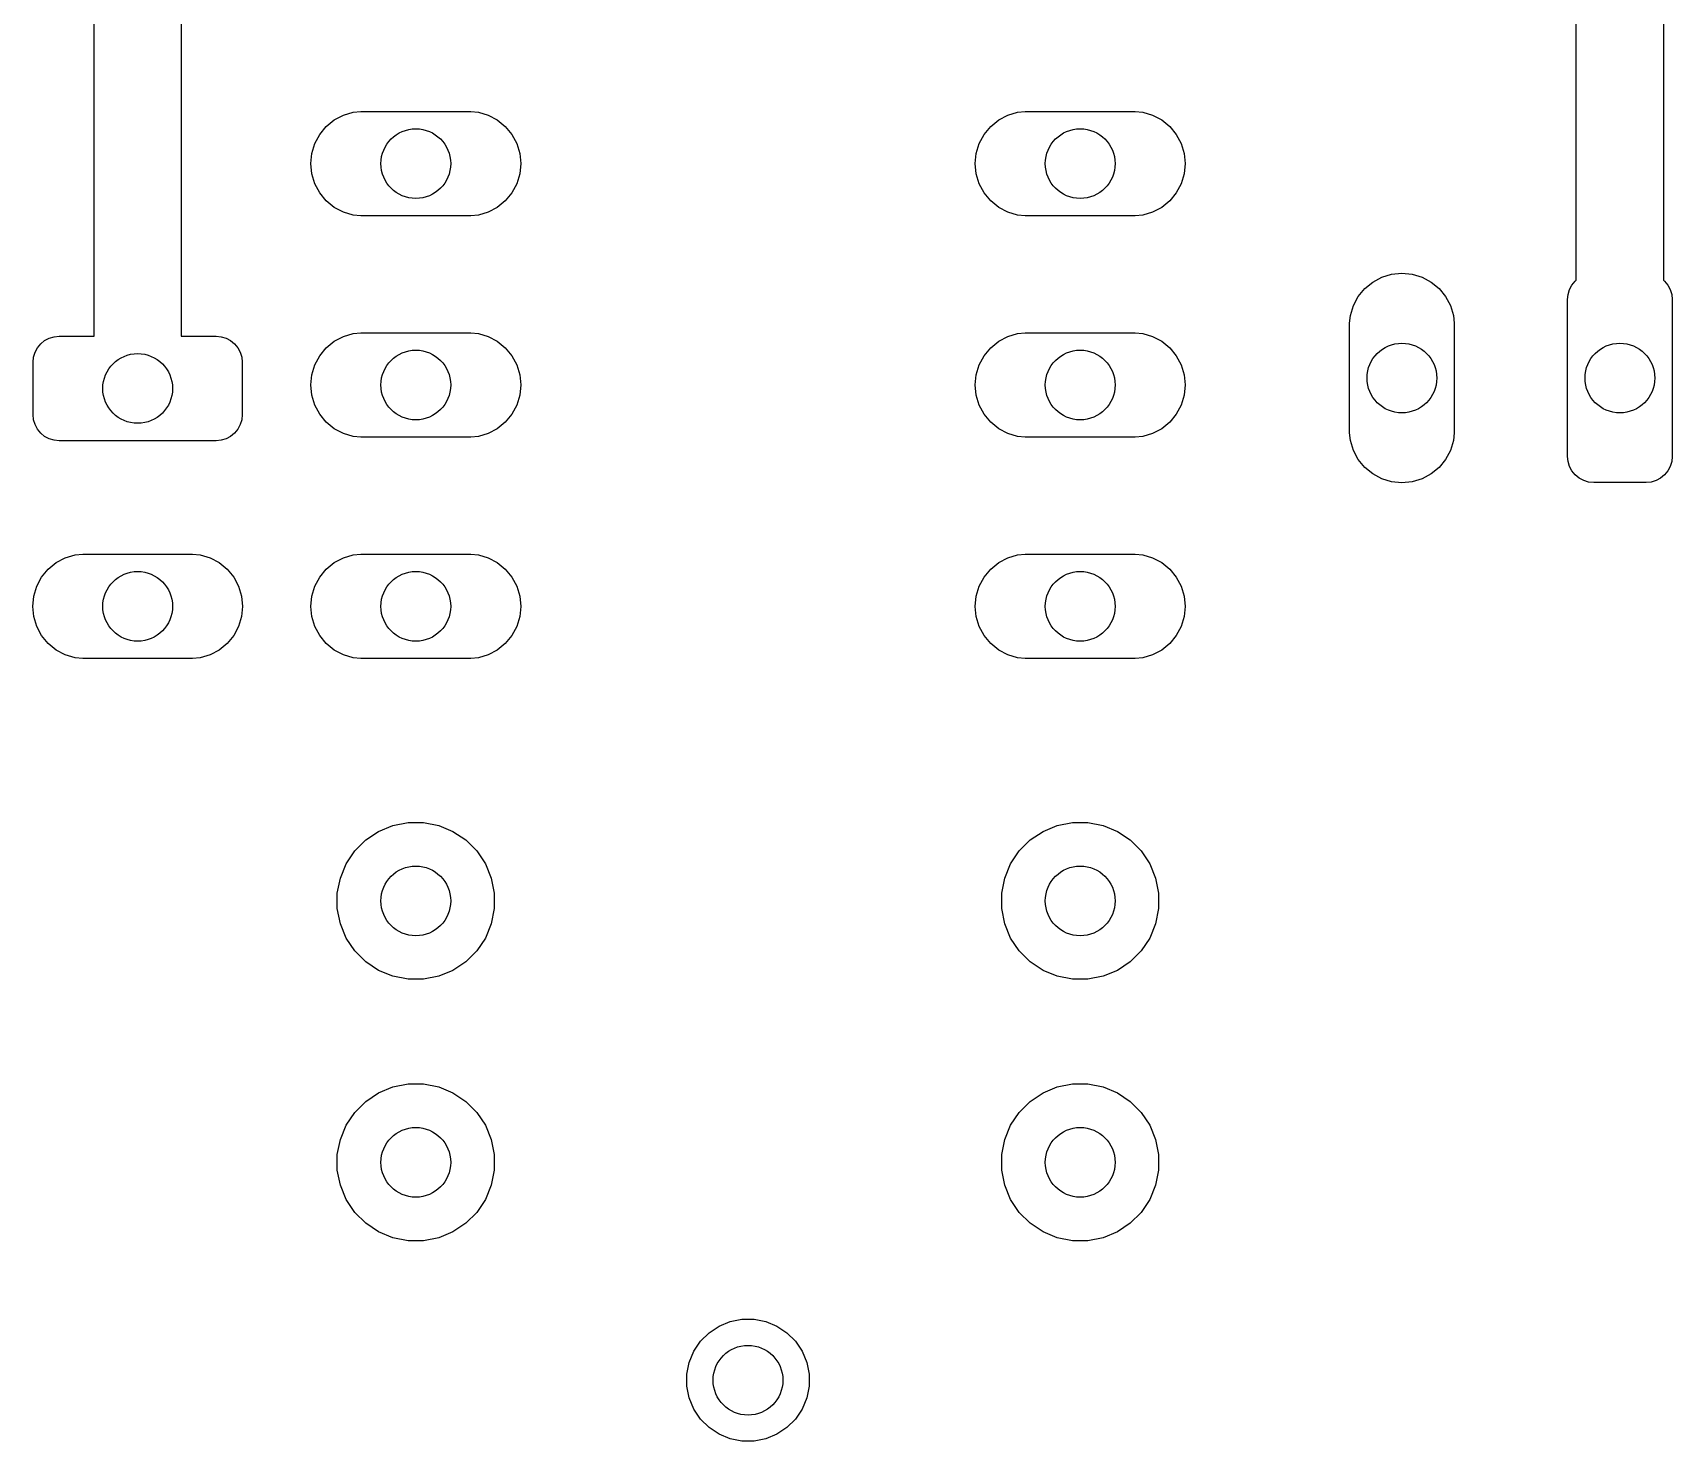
# Model space of a CAD drawing. Extents: x 5.02 to 6.67, y -5.6 to -2.91.
# Drawn here: x 5.524 to 6.264, y -5.598 to -4.962 of the extents above; entities that cross this region are included whole.
import ezdxf

# ---------------------------------------------------------------- set-up
doc = ezdxf.new("R2010")
doc.units = 0
doc.header["$MEASUREMENT"] = 0
doc.layers.add('BLACK', color=7, linetype='CONTINUOUS')

msp = doc.modelspace()

# ---------------------------------------------------------------- linework, layer by layer
at = {"layer": 'BLACK', "linetype": 'CONTINUOUS'}
for p, q in [((5.55118, -5.09921), (5.55118, -4.8622)), ((5.59055, -4.8622), (5.59055, -5.09921)), ((6.22047, -5.07393), (6.22047, -4.94094)), ((6.25984, -4.94094), (6.25984, -5.07393)), ((5.65605, -5.00448), (5.65965, -5.00152)), ((5.65965, -5.00152), (5.66375, -4.99933)), ((5.66375, -4.99933), (5.6682, -4.99798)), ((5.6682, -4.99798), (5.67167, -4.99764)), ((5.67167, -4.99764), (5.72124, -4.99764)), ((5.72124, -4.99764), (5.72471, -4.99798)), ((5.72471, -4.99798), (5.72916, -4.99933)), ((5.72916, -4.99933), (5.73327, -5.00152)), ((5.73327, -5.00152), (5.73686, -5.00448)), ((5.95605, -5.00448), (5.95965, -5.00152)), ((5.95965, -5.00152), (5.96375, -4.99933)), ((5.96375, -4.99933), (5.9682, -4.99798)), ((5.9682, -4.99798), (5.97167, -4.99764)), ((5.97167, -4.99764), (6.02124, -4.99764)), ((6.02124, -4.99764), (6.02471, -4.99798)), ((6.02471, -4.99798), (6.02916, -4.99933)), ((6.02916, -4.99933), (6.03327, -5.00152)), ((6.03327, -5.00152), (6.03686, -5.00448)), ((5.65091, -5.01218), (5.6531, -5.00807)), ((5.6531, -5.00807), (5.65605, -5.00448)), ((5.73686, -5.00448), (5.73981, -5.00807)), ((5.73981, -5.00807), (5.74201, -5.01218)), ((5.95091, -5.01218), (5.9531, -5.00807)), ((5.9531, -5.00807), (5.95605, -5.00448)), ((6.03686, -5.00448), (6.03981, -5.00807)), ((6.03981, -5.00807), (6.04201, -5.01218)), ((5.6491, -5.02126), (5.64955, -5.01663)), ((5.64955, -5.01663), (5.65091, -5.01218)), ((5.74201, -5.01218), (5.74336, -5.01663)), ((5.74336, -5.01663), (5.74382, -5.02126)), ((5.9491, -5.02126), (5.94955, -5.01663)), ((5.94955, -5.01663), (5.95091, -5.01218)), ((6.04201, -5.01218), (6.04336, -5.01663)), ((6.04336, -5.01663), (6.04382, -5.02126)), ((5.64955, -5.02589), (5.6491, -5.02126)), ((5.65091, -5.03034), (5.64955, -5.02589)), ((5.74336, -5.02589), (5.74201, -5.03034)), ((5.74382, -5.02126), (5.74336, -5.02589)), ((5.94955, -5.02589), (5.9491, -5.02126)), ((5.95091, -5.03034), (5.94955, -5.02589)), ((6.04336, -5.02589), (6.04201, -5.03034)), ((6.04382, -5.02126), (6.04336, -5.02589)), ((5.6531, -5.03445), (5.65091, -5.03034)), ((5.74201, -5.03034), (5.73981, -5.03445)), ((5.9531, -5.03445), (5.95091, -5.03034)), ((6.04201, -5.03034), (6.03981, -5.03445)), ((5.65605, -5.03804), (5.6531, -5.03445)), ((5.65965, -5.041), (5.65605, -5.03804)), ((5.66375, -5.04319), (5.65965, -5.041)), ((5.73327, -5.041), (5.72916, -5.04319)), ((5.73686, -5.03804), (5.73327, -5.041)), ((5.73981, -5.03445), (5.73686, -5.03804)), ((5.95605, -5.03804), (5.9531, -5.03445)), ((5.95965, -5.041), (5.95605, -5.03804)), ((5.96375, -5.04319), (5.95965, -5.041)), ((6.03327, -5.041), (6.02916, -5.04319)), ((6.03686, -5.03804), (6.03327, -5.041)), ((6.03981, -5.03445), (6.03686, -5.03804)), ((5.6682, -5.04454), (5.66375, -5.04319)), ((5.67167, -5.04488), (5.6682, -5.04454)), ((5.72124, -5.04488), (5.67167, -5.04488)), ((5.72471, -5.04454), (5.72124, -5.04488)), ((5.72916, -5.04319), (5.72471, -5.04454)), ((5.9682, -5.04454), (5.96375, -5.04319)), ((5.97167, -5.04488), (5.9682, -5.04454)), ((6.02124, -5.04488), (5.97167, -5.04488)), ((6.02471, -5.04454), (6.02124, -5.04488)), ((6.02916, -5.04319), (6.02471, -5.04454)), ((6.1371, -5.07121), (6.14173, -5.07075)), ((6.14173, -5.07075), (6.14636, -5.07121)), ((6.122, -5.0813), (6.12495, -5.0777)), ((6.12495, -5.0777), (6.12855, -5.07475)), ((6.12855, -5.07475), (6.13265, -5.07256)), ((6.13265, -5.07256), (6.1371, -5.07121)), ((6.14636, -5.07121), (6.15082, -5.07256)), ((6.15082, -5.07256), (6.15492, -5.07475)), ((6.15492, -5.07475), (6.15852, -5.0777)), ((6.15852, -5.0777), (6.16147, -5.0813)), ((6.21676, -5.08037), (6.21743, -5.07816)), ((6.21743, -5.07816), (6.21853, -5.07612)), ((6.21853, -5.07612), (6.21999, -5.07433)), ((6.21999, -5.07433), (6.22047, -5.07393)), ((6.25984, -5.07393), (6.26032, -5.07433)), ((6.26032, -5.07433), (6.26179, -5.07612)), ((6.26179, -5.07612), (6.26288, -5.07816)), ((6.26288, -5.07816), (6.26355, -5.08037)), ((6.11845, -5.08986), (6.1198, -5.0854)), ((6.1198, -5.0854), (6.122, -5.0813)), ((6.16147, -5.0813), (6.16366, -5.0854)), ((6.16366, -5.0854), (6.16501, -5.08986)), ((6.21654, -5.08268), (6.21676, -5.08037)), ((6.21654, -5.15354), (6.21654, -5.08268)), ((6.26355, -5.08037), (6.26378, -5.08268)), ((6.26378, -5.08268), (6.26378, -5.15354)), ((6.11811, -5.09333), (6.11845, -5.08986)), ((6.16501, -5.08986), (6.16535, -5.09333)), ((5.52887, -5.1012), (5.53091, -5.10011)), ((5.53091, -5.10011), (5.53313, -5.09944)), ((5.53313, -5.09944), (5.53543, -5.09921)), ((5.53543, -5.09921), (5.55118, -5.09921)), ((5.59055, -5.09921), (5.6063, -5.09921)), ((5.6063, -5.09921), (5.6086, -5.09944)), ((5.6086, -5.09944), (5.61082, -5.10011)), ((5.61082, -5.10011), (5.61286, -5.1012)), ((5.65965, -5.10152), (5.66375, -5.09933)), ((5.66375, -5.09933), (5.6682, -5.09798)), ((5.6682, -5.09798), (5.67167, -5.09764)), ((5.67167, -5.09764), (5.72124, -5.09764)), ((5.72124, -5.09764), (5.72471, -5.09798)), ((5.72471, -5.09798), (5.72916, -5.09933)), ((5.72916, -5.09933), (5.73327, -5.10152)), ((5.95965, -5.10152), (5.96375, -5.09933)), ((5.96375, -5.09933), (5.9682, -5.09798)), ((5.9682, -5.09798), (5.97167, -5.09764)), ((5.97167, -5.09764), (6.02124, -5.09764)), ((6.02124, -5.09764), (6.02471, -5.09798)), ((6.02471, -5.09798), (6.02916, -5.09933)), ((6.02916, -5.09933), (6.03327, -5.10152)), ((6.11811, -5.14289), (6.11811, -5.09333)), ((6.16535, -5.09333), (6.16535, -5.14289)), ((5.52385, -5.10872), (5.52452, -5.1065)), ((5.52452, -5.1065), (5.52561, -5.10446)), ((5.52561, -5.10446), (5.52708, -5.10267)), ((5.52708, -5.10267), (5.52887, -5.1012)), ((5.61286, -5.1012), (5.61465, -5.10267)), ((5.61465, -5.10267), (5.61612, -5.10446)), ((5.61612, -5.10446), (5.61721, -5.1065)), ((5.61721, -5.1065), (5.61788, -5.10872)), ((5.6531, -5.10807), (5.65605, -5.10448)), ((5.65605, -5.10448), (5.65965, -5.10152)), ((5.73327, -5.10152), (5.73686, -5.10448)), ((5.73686, -5.10448), (5.73981, -5.10807)), ((5.9531, -5.10807), (5.95605, -5.10448)), ((5.95605, -5.10448), (5.95965, -5.10152)), ((6.03327, -5.10152), (6.03686, -5.10448)), ((6.03686, -5.10448), (6.03981, -5.10807)), ((5.52362, -5.11102), (5.52385, -5.10872)), ((5.52362, -5.13465), (5.52362, -5.11102)), ((5.61788, -5.10872), (5.61811, -5.11102)), ((5.61811, -5.11102), (5.61811, -5.13465)), ((5.64955, -5.11663), (5.65091, -5.11218)), ((5.65091, -5.11218), (5.6531, -5.10807)), ((5.73981, -5.10807), (5.74201, -5.11218)), ((5.74201, -5.11218), (5.74336, -5.11663)), ((5.94955, -5.11663), (5.95091, -5.11218)), ((5.95091, -5.11218), (5.9531, -5.10807)), ((6.03981, -5.10807), (6.04201, -5.11218)), ((6.04201, -5.11218), (6.04336, -5.11663)), ((5.6491, -5.12126), (5.64955, -5.11663)), ((5.64955, -5.12589), (5.6491, -5.12126)), ((5.74336, -5.11663), (5.74382, -5.12126)), ((5.74382, -5.12126), (5.74336, -5.12589)), ((5.9491, -5.12126), (5.94955, -5.11663)), ((5.94955, -5.12589), (5.9491, -5.12126)), ((6.04336, -5.11663), (6.04382, -5.12126)), ((6.04382, -5.12126), (6.04336, -5.12589)), ((5.65091, -5.13034), (5.64955, -5.12589)), ((5.74336, -5.12589), (5.74201, -5.13034)), ((5.95091, -5.13034), (5.94955, -5.12589)), ((6.04336, -5.12589), (6.04201, -5.13034)), ((5.52385, -5.13695), (5.52362, -5.13465)), ((5.52452, -5.13917), (5.52385, -5.13695)), ((5.61788, -5.13695), (5.61721, -5.13917)), ((5.61811, -5.13465), (5.61788, -5.13695)), ((5.6531, -5.13445), (5.65091, -5.13034)), ((5.65605, -5.13804), (5.6531, -5.13445)), ((5.73981, -5.13445), (5.73686, -5.13804)), ((5.74201, -5.13034), (5.73981, -5.13445)), ((5.9531, -5.13445), (5.95091, -5.13034)), ((5.95605, -5.13804), (5.9531, -5.13445)), ((6.03981, -5.13445), (6.03686, -5.13804)), ((6.04201, -5.13034), (6.03981, -5.13445)), ((5.52561, -5.14121), (5.52452, -5.13917)), ((5.52708, -5.143), (5.52561, -5.14121)), ((5.52887, -5.14447), (5.52708, -5.143)), ((5.53091, -5.14556), (5.52887, -5.14447)), ((5.61286, -5.14447), (5.61082, -5.14556)), ((5.61465, -5.143), (5.61286, -5.14447)), ((5.61612, -5.14121), (5.61465, -5.143)), ((5.61721, -5.13917), (5.61612, -5.14121)), ((5.65965, -5.141), (5.65605, -5.13804)), ((5.66375, -5.14319), (5.65965, -5.141)), ((5.6682, -5.14454), (5.66375, -5.14319)), ((5.67167, -5.14488), (5.6682, -5.14454)), ((5.72471, -5.14454), (5.72124, -5.14488)), ((5.72916, -5.14319), (5.72471, -5.14454)), ((5.73327, -5.141), (5.72916, -5.14319)), ((5.73686, -5.13804), (5.73327, -5.141)), ((5.95965, -5.141), (5.95605, -5.13804)), ((5.96375, -5.14319), (5.95965, -5.141)), ((5.9682, -5.14454), (5.96375, -5.14319)), ((5.97167, -5.14488), (5.9682, -5.14454)), ((6.02471, -5.14454), (6.02124, -5.14488)), ((6.02916, -5.14319), (6.02471, -5.14454)), ((6.03327, -5.141), (6.02916, -5.14319)), ((6.03686, -5.13804), (6.03327, -5.141)), ((6.11845, -5.14636), (6.11811, -5.14289)), ((6.16535, -5.14289), (6.16501, -5.14636)), ((5.53313, -5.14623), (5.53091, -5.14556)), ((5.53543, -5.14646), (5.53313, -5.14623)), ((5.6063, -5.14646), (5.53543, -5.14646)), ((5.6086, -5.14623), (5.6063, -5.14646)), ((5.61082, -5.14556), (5.6086, -5.14623)), ((5.72124, -5.14488), (5.67167, -5.14488)), ((6.02124, -5.14488), (5.97167, -5.14488)), ((6.1198, -5.15082), (6.11845, -5.14636)), ((6.122, -5.15492), (6.1198, -5.15082)), ((6.16366, -5.15082), (6.16147, -5.15492)), ((6.16501, -5.14636), (6.16366, -5.15082)), ((6.12495, -5.15852), (6.122, -5.15492)), ((6.12855, -5.16147), (6.12495, -5.15852)), ((6.15852, -5.15852), (6.15492, -5.16147)), ((6.16147, -5.15492), (6.15852, -5.15852)), ((6.21676, -5.15585), (6.21654, -5.15354)), ((6.21743, -5.15806), (6.21676, -5.15585)), ((6.21853, -5.16011), (6.21743, -5.15806)), ((6.26288, -5.15806), (6.26179, -5.16011)), ((6.26355, -5.15585), (6.26288, -5.15806)), ((6.26378, -5.15354), (6.26355, -5.15585)), ((6.13265, -5.16366), (6.12855, -5.16147)), ((6.1371, -5.16501), (6.13265, -5.16366)), ((6.14173, -5.16547), (6.1371, -5.16501)), ((6.14636, -5.16501), (6.14173, -5.16547)), ((6.15082, -5.16366), (6.14636, -5.16501)), ((6.15492, -5.16147), (6.15082, -5.16366)), ((6.21999, -5.16189), (6.21853, -5.16011)), ((6.22178, -5.16336), (6.21999, -5.16189)), ((6.22383, -5.16446), (6.22178, -5.16336)), ((6.22604, -5.16513), (6.22383, -5.16446)), ((6.22835, -5.16535), (6.22604, -5.16513)), ((6.25197, -5.16535), (6.22835, -5.16535)), ((6.25427, -5.16513), (6.25197, -5.16535)), ((6.25649, -5.16446), (6.25427, -5.16513)), ((6.25853, -5.16336), (6.25649, -5.16446)), ((6.26032, -5.16189), (6.25853, -5.16336)), ((6.26179, -5.16011), (6.26032, -5.16189)), ((5.53046, -5.20448), (5.53406, -5.20152)), ((5.53406, -5.20152), (5.53816, -5.19933)), ((5.53816, -5.19933), (5.54261, -5.19798)), ((5.54261, -5.19798), (5.54608, -5.19764)), ((5.54608, -5.19764), (5.59565, -5.19764)), ((5.59565, -5.19764), (5.59912, -5.19798)), ((5.59912, -5.19798), (5.60357, -5.19933)), ((5.60357, -5.19933), (5.60768, -5.20152)), ((5.60768, -5.20152), (5.61127, -5.20448)), ((5.65605, -5.20448), (5.65965, -5.20152)), ((5.65965, -5.20152), (5.66375, -5.19933)), ((5.66375, -5.19933), (5.6682, -5.19798)), ((5.6682, -5.19798), (5.67167, -5.19764)), ((5.67167, -5.19764), (5.72124, -5.19764)), ((5.72124, -5.19764), (5.72471, -5.19798)), ((5.72471, -5.19798), (5.72916, -5.19933)), ((5.72916, -5.19933), (5.73327, -5.20152)), ((5.73327, -5.20152), (5.73686, -5.20448)), ((5.95605, -5.20448), (5.95965, -5.20152)), ((5.95965, -5.20152), (5.96375, -5.19933)), ((5.96375, -5.19933), (5.9682, -5.19798)), ((5.9682, -5.19798), (5.97167, -5.19764)), ((5.97167, -5.19764), (6.02124, -5.19764)), ((6.02124, -5.19764), (6.02471, -5.19798)), ((6.02471, -5.19798), (6.02916, -5.19933)), ((6.02916, -5.19933), (6.03327, -5.20152)), ((6.03327, -5.20152), (6.03686, -5.20448)), ((5.52531, -5.21218), (5.52751, -5.20807)), ((5.52751, -5.20807), (5.53046, -5.20448)), ((5.61127, -5.20448), (5.61422, -5.20807)), ((5.61422, -5.20807), (5.61642, -5.21218)), ((5.65091, -5.21218), (5.6531, -5.20807)), ((5.6531, -5.20807), (5.65605, -5.20448)), ((5.73686, -5.20448), (5.73981, -5.20807)), ((5.73981, -5.20807), (5.74201, -5.21218)), ((5.95091, -5.21218), (5.9531, -5.20807)), ((5.9531, -5.20807), (5.95605, -5.20448)), ((6.03686, -5.20448), (6.03981, -5.20807)), ((6.03981, -5.20807), (6.04201, -5.21218)), ((5.52351, -5.22126), (5.52396, -5.21663)), ((5.52396, -5.21663), (5.52531, -5.21218)), ((5.61642, -5.21218), (5.61777, -5.21663)), ((5.61777, -5.21663), (5.61822, -5.22126)), ((5.6491, -5.22126), (5.64955, -5.21663)), ((5.64955, -5.21663), (5.65091, -5.21218)), ((5.74201, -5.21218), (5.74336, -5.21663)), ((5.74336, -5.21663), (5.74382, -5.22126)), ((5.9491, -5.22126), (5.94955, -5.21663)), ((5.94955, -5.21663), (5.95091, -5.21218)), ((6.04201, -5.21218), (6.04336, -5.21663)), ((6.04336, -5.21663), (6.04382, -5.22126)), ((5.52396, -5.22589), (5.52351, -5.22126)), ((5.52531, -5.23034), (5.52396, -5.22589)), ((5.61777, -5.22589), (5.61642, -5.23034)), ((5.61822, -5.22126), (5.61777, -5.22589)), ((5.64955, -5.22589), (5.6491, -5.22126)), ((5.65091, -5.23034), (5.64955, -5.22589)), ((5.74336, -5.22589), (5.74201, -5.23034)), ((5.74382, -5.22126), (5.74336, -5.22589)), ((5.94955, -5.22589), (5.9491, -5.22126)), ((5.95091, -5.23034), (5.94955, -5.22589)), ((6.04336, -5.22589), (6.04201, -5.23034)), ((6.04382, -5.22126), (6.04336, -5.22589)), ((5.52751, -5.23445), (5.52531, -5.23034)), ((5.61642, -5.23034), (5.61422, -5.23445)), ((5.6531, -5.23445), (5.65091, -5.23034)), ((5.74201, -5.23034), (5.73981, -5.23445)), ((5.9531, -5.23445), (5.95091, -5.23034)), ((6.04201, -5.23034), (6.03981, -5.23445)), ((5.53046, -5.23804), (5.52751, -5.23445)), ((5.53406, -5.241), (5.53046, -5.23804)), ((5.53816, -5.24319), (5.53406, -5.241)), ((5.60768, -5.241), (5.60357, -5.24319)), ((5.61127, -5.23804), (5.60768, -5.241)), ((5.61422, -5.23445), (5.61127, -5.23804)), ((5.65605, -5.23804), (5.6531, -5.23445)), ((5.65965, -5.241), (5.65605, -5.23804)), ((5.66375, -5.24319), (5.65965, -5.241)), ((5.73327, -5.241), (5.72916, -5.24319)), ((5.73686, -5.23804), (5.73327, -5.241)), ((5.73981, -5.23445), (5.73686, -5.23804)), ((5.95605, -5.23804), (5.9531, -5.23445)), ((5.95965, -5.241), (5.95605, -5.23804)), ((5.96375, -5.24319), (5.95965, -5.241)), ((6.03327, -5.241), (6.02916, -5.24319)), ((6.03686, -5.23804), (6.03327, -5.241)), ((6.03981, -5.23445), (6.03686, -5.23804)), ((5.54261, -5.24454), (5.53816, -5.24319)), ((5.54608, -5.24488), (5.54261, -5.24454)), ((5.59565, -5.24488), (5.54608, -5.24488)), ((5.59912, -5.24454), (5.59565, -5.24488)), ((5.60357, -5.24319), (5.59912, -5.24454)), ((5.6682, -5.24454), (5.66375, -5.24319)), ((5.67167, -5.24488), (5.6682, -5.24454)), ((5.72124, -5.24488), (5.67167, -5.24488)), ((5.72471, -5.24454), (5.72124, -5.24488)), ((5.72916, -5.24319), (5.72471, -5.24454)), ((5.9682, -5.24454), (5.96375, -5.24319)), ((5.97167, -5.24488), (5.9682, -5.24454)), ((6.02124, -5.24488), (5.97167, -5.24488)), ((6.02471, -5.24454), (6.02124, -5.24488)), ((6.02916, -5.24319), (6.02471, -5.24454)), ((5.67967, -5.32293), (5.68612, -5.32026)), ((5.68612, -5.32026), (5.69297, -5.3189)), ((5.69297, -5.3189), (5.69995, -5.3189)), ((5.69995, -5.3189), (5.70679, -5.32026)), ((5.70679, -5.32026), (5.71324, -5.32293)), ((5.97967, -5.32293), (5.98612, -5.32026)), ((5.98612, -5.32026), (5.99297, -5.3189)), ((5.99297, -5.3189), (5.99995, -5.3189)), ((5.99995, -5.3189), (6.00679, -5.32026)), ((6.00679, -5.32026), (6.01324, -5.32293)), ((5.66893, -5.33174), (5.67387, -5.32681)), ((5.67387, -5.32681), (5.67967, -5.32293)), ((5.71324, -5.32293), (5.71904, -5.32681)), ((5.71904, -5.32681), (5.72398, -5.33174)), ((5.96893, -5.33174), (5.97387, -5.32681)), ((5.97387, -5.32681), (5.97967, -5.32293)), ((6.01324, -5.32293), (6.01904, -5.32681)), ((6.01904, -5.32681), (6.02398, -5.33174)), ((5.66506, -5.33755), (5.66893, -5.33174)), ((5.72398, -5.33174), (5.72786, -5.33755)), ((5.96506, -5.33755), (5.96893, -5.33174)), ((6.02398, -5.33174), (6.02786, -5.33755)), ((5.66102, -5.35084), (5.66239, -5.344)), ((5.66239, -5.344), (5.66506, -5.33755)), ((5.72786, -5.33755), (5.73053, -5.344)), ((5.73053, -5.344), (5.73189, -5.35084)), ((5.96102, -5.35084), (5.96239, -5.344)), ((5.96239, -5.344), (5.96506, -5.33755)), ((6.02786, -5.33755), (6.03053, -5.344)), ((6.03053, -5.344), (6.03189, -5.35084)), ((5.66102, -5.35782), (5.66102, -5.35084)), ((5.73189, -5.35084), (5.73189, -5.35782)), ((5.96102, -5.35782), (5.96102, -5.35084)), ((6.03189, -5.35084), (6.03189, -5.35782)), ((5.66239, -5.36467), (5.66102, -5.35782)), ((5.73189, -5.35782), (5.73053, -5.36467)), ((5.96239, -5.36467), (5.96102, -5.35782)), ((6.03189, -5.35782), (6.03053, -5.36467)), ((5.66506, -5.37111), (5.66239, -5.36467)), ((5.73053, -5.36467), (5.72786, -5.37111)), ((5.96506, -5.37111), (5.96239, -5.36467)), ((6.03053, -5.36467), (6.02786, -5.37111)), ((5.66893, -5.37692), (5.66506, -5.37111)), ((5.72786, -5.37111), (5.72398, -5.37692)), ((5.96893, -5.37692), (5.96506, -5.37111)), ((6.02786, -5.37111), (6.02398, -5.37692)), ((5.67387, -5.38185), (5.66893, -5.37692)), ((5.72398, -5.37692), (5.71904, -5.38185)), ((5.97387, -5.38185), (5.96893, -5.37692)), ((6.02398, -5.37692), (6.01904, -5.38185)), ((5.67967, -5.38573), (5.67387, -5.38185)), ((5.68612, -5.3884), (5.67967, -5.38573)), ((5.69297, -5.38976), (5.68612, -5.3884)), ((5.70679, -5.3884), (5.69995, -5.38976)), ((5.71324, -5.38573), (5.70679, -5.3884)), ((5.71904, -5.38185), (5.71324, -5.38573)), ((5.97967, -5.38573), (5.97387, -5.38185)), ((5.98612, -5.3884), (5.97967, -5.38573)), ((5.99297, -5.38976), (5.98612, -5.3884)), ((6.00679, -5.3884), (5.99995, -5.38976)), ((6.01324, -5.38573), (6.00679, -5.3884)), ((6.01904, -5.38185), (6.01324, -5.38573)), ((5.69995, -5.38976), (5.69297, -5.38976)), ((5.99995, -5.38976), (5.99297, -5.38976)), ((5.67967, -5.44104), (5.68612, -5.43837)), ((5.68612, -5.43837), (5.69297, -5.43701)), ((5.69297, -5.43701), (5.69995, -5.43701)), ((5.69995, -5.43701), (5.70679, -5.43837)), ((5.70679, -5.43837), (5.71324, -5.44104)), ((5.97967, -5.44104), (5.98612, -5.43837)), ((5.98612, -5.43837), (5.99297, -5.43701)), ((5.99297, -5.43701), (5.99995, -5.43701)), ((5.99995, -5.43701), (6.00679, -5.43837)), ((6.00679, -5.43837), (6.01324, -5.44104)), ((5.66893, -5.44985), (5.67387, -5.44492)), ((5.67387, -5.44492), (5.67967, -5.44104)), ((5.71324, -5.44104), (5.71904, -5.44492)), ((5.71904, -5.44492), (5.72398, -5.44985)), ((5.96893, -5.44985), (5.97387, -5.44492)), ((5.97387, -5.44492), (5.97967, -5.44104)), ((6.01324, -5.44104), (6.01904, -5.44492)), ((6.01904, -5.44492), (6.02398, -5.44985)), ((5.66239, -5.46211), (5.66506, -5.45566)), ((5.66506, -5.45566), (5.66893, -5.44985)), ((5.72398, -5.44985), (5.72786, -5.45566)), ((5.72786, -5.45566), (5.73053, -5.46211)), ((5.96239, -5.46211), (5.96506, -5.45566)), ((5.96506, -5.45566), (5.96893, -5.44985)), ((6.02398, -5.44985), (6.02786, -5.45566)), ((6.02786, -5.45566), (6.03053, -5.46211)), ((5.66102, -5.46895), (5.66239, -5.46211)), ((5.73053, -5.46211), (5.73189, -5.46895)), ((5.96102, -5.46895), (5.96239, -5.46211)), ((6.03053, -5.46211), (6.03189, -5.46895)), ((5.66102, -5.47593), (5.66102, -5.46895)), ((5.73189, -5.46895), (5.73189, -5.47593)), ((5.96102, -5.47593), (5.96102, -5.46895)), ((6.03189, -5.46895), (6.03189, -5.47593)), ((5.66239, -5.48278), (5.66102, -5.47593)), ((5.73189, -5.47593), (5.73053, -5.48278)), ((5.96239, -5.48278), (5.96102, -5.47593)), ((6.03189, -5.47593), (6.03053, -5.48278)), ((5.66506, -5.48922), (5.66239, -5.48278)), ((5.73053, -5.48278), (5.72786, -5.48922)), ((5.96506, -5.48922), (5.96239, -5.48278)), ((6.03053, -5.48278), (6.02786, -5.48922)), ((5.66893, -5.49503), (5.66506, -5.48922)), ((5.72786, -5.48922), (5.72398, -5.49503)), ((5.96893, -5.49503), (5.96506, -5.48922)), ((6.02786, -5.48922), (6.02398, -5.49503)), ((5.67387, -5.49996), (5.66893, -5.49503)), ((5.67967, -5.50384), (5.67387, -5.49996)), ((5.71904, -5.49996), (5.71324, -5.50384)), ((5.72398, -5.49503), (5.71904, -5.49996)), ((5.97387, -5.49996), (5.96893, -5.49503)), ((5.97967, -5.50384), (5.97387, -5.49996)), ((6.01904, -5.49996), (6.01324, -5.50384)), ((6.02398, -5.49503), (6.01904, -5.49996)), ((5.68612, -5.50651), (5.67967, -5.50384)), ((5.69297, -5.50787), (5.68612, -5.50651)), ((5.70679, -5.50651), (5.69995, -5.50787)), ((5.71324, -5.50384), (5.70679, -5.50651)), ((5.98612, -5.50651), (5.97967, -5.50384)), ((5.99297, -5.50787), (5.98612, -5.50651)), ((6.00679, -5.50651), (5.99995, -5.50787)), ((6.01324, -5.50384), (6.00679, -5.50651)), ((5.69995, -5.50787), (5.69297, -5.50787)), ((5.99995, -5.50787), (5.99297, -5.50787)), ((5.8334, -5.54644), (5.83842, -5.54437)), ((5.83842, -5.54437), (5.84374, -5.54331)), ((5.84374, -5.54331), (5.84917, -5.54331)), ((5.84917, -5.54331), (5.8545, -5.54437)), ((5.8545, -5.54437), (5.85951, -5.54644)), ((5.82505, -5.5533), (5.82889, -5.54946)), ((5.82889, -5.54946), (5.8334, -5.54644)), ((5.85951, -5.54644), (5.86402, -5.54946)), ((5.86402, -5.54946), (5.86786, -5.5533)), ((5.81996, -5.56283), (5.82203, -5.55781)), ((5.82203, -5.55781), (5.82505, -5.5533)), ((5.86786, -5.5533), (5.87088, -5.55781)), ((5.87088, -5.55781), (5.87296, -5.56283)), ((5.8189, -5.56815), (5.81996, -5.56283)), ((5.87296, -5.56283), (5.87402, -5.56815)), ((5.8189, -5.57358), (5.8189, -5.56815)), ((5.81996, -5.5789), (5.8189, -5.57358)), ((5.87402, -5.57358), (5.87296, -5.5789)), ((5.87402, -5.56815), (5.87402, -5.57358)), ((5.82203, -5.58392), (5.81996, -5.5789)), ((5.87296, -5.5789), (5.87088, -5.58392)), ((5.82505, -5.58843), (5.82203, -5.58392)), ((5.82889, -5.59227), (5.82505, -5.58843)), ((5.86786, -5.58843), (5.86402, -5.59227)), ((5.87088, -5.58392), (5.86786, -5.58843)), ((5.8334, -5.59529), (5.82889, -5.59227)), ((5.83842, -5.59737), (5.8334, -5.59529)), ((5.85951, -5.59529), (5.8545, -5.59737)), ((5.86402, -5.59227), (5.85951, -5.59529)), ((5.84374, -5.59843), (5.83842, -5.59737)), ((5.84917, -5.59843), (5.84374, -5.59843)), ((5.8545, -5.59737), (5.84917, -5.59843))]:
    msp.add_line(p, q, dxfattribs=at)
at = {"layer": 'BLACK'}
for centre in [(5.69646, -5.02126), (5.99646, -5.02126), (5.57087, -5.12283), (5.69646, -5.12126), (5.99646, -5.12126), (6.14173, -5.11811), (6.24016, -5.11811), (5.57087, -5.22126), (5.69646, -5.22126), (5.99646, -5.22126), (5.69646, -5.35433), (5.99646, -5.35433), (5.69646, -5.47244), (5.99646, -5.47244), (5.84646, -5.57087)]:
    msp.add_circle(centre, 0.01575, dxfattribs=at)

doc.saveas('drawing.dxf')
